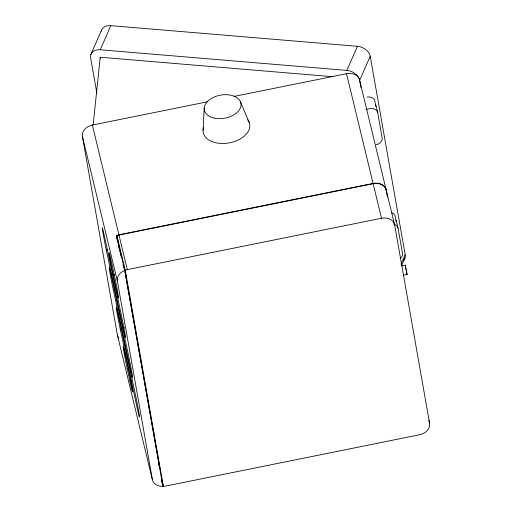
<?xml version="1.0" encoding="UTF-8"?>
<svg xmlns="http://www.w3.org/2000/svg" width="512" height="512" viewBox="0 0 512 512"><rect width="100%" height="100%" fill="white"/><g stroke="black" fill="none" stroke-linecap="round" stroke-linejoin="round"><path stroke-width="0.77" d="M401.408 265.958L405.254 265.184L405.587 267.456M403.277 275.206L407.13 274.426L405.28 265.21M203.078 130.253L204.205 108.192M93.133 125.037L100.243 57.235L332.499 76.685M407.13 274.426L406.778 273.197M90.835 54.598L101.389 30.477M96.877 93.286L90.63 57.85A11.795 8.448 23.6 0 1 100.256 49.773L110.803 25.645L357.421 46.298A11.795 8.448 23.6 0 1 370.221 56.256L405.184 254.688A11.795 8.448 23.6 0 1 403.68 260.16M100.256 49.773L346.867 70.419L357.421 46.298M360.915 87.462L359.667 80.378L370.221 56.256M401.03 264.192L405.184 254.688M401.786 265.254L404.986 257.939M119.622 246.534A9.434 7.322 -13.6 0 0 119.155 248.333L116.915 235.654A11.795 9.152 -13.6 0 1 118.97 235.085L373.139 183.712A11.795 9.152 -13.6 0 1 386.285 190.4L394.643 224.947L429.606 423.379A11.795 9.152 -13.6 0 1 419.642 434.739L165.478 486.106A11.795 9.152 -13.6 0 1 152.333 479.424L117.357 334.848L82.394 136.422A11.795 9.152 -13.6 0 1 92.358 125.062L207.296 101.83M233.933 96.448L346.522 73.696A11.795 9.152 -13.6 0 1 359.667 80.378L386.214 190.106L387.462 197.197M365.965 109.459L369.818 108.678A7.078 5.491 -13.6 0 1 377.702 112.691L382.157 137.946A7.078 5.491 -13.6 0 1 376.179 144.755M117.216 240.154L116.397 235.533A11.795 9.152 -13.6 0 1 118.899 234.797L373.069 183.424A11.795 9.152 -13.6 0 1 386.214 190.106M106.278 249.907A16.512 0.506 78.6 0 1 102.342 228.954A16.512 0.506 78.6 0 1 104.87 238.157L121.498 315.699A16.512 0.506 78.6 0 1 125.434 336.653A16.512 0.506 78.6 0 1 122.906 327.45L106.278 249.907L107.814 249.594M152.333 479.424L117.37 280.992A11.795 9.152 -13.6 0 1 127.328 269.638L381.498 218.266A11.795 9.152 -13.6 0 1 394.643 224.947M113.158 274.95A16.512 0.506 78.6 0 1 109.222 253.997A16.512 0.506 78.6 0 1 111.75 263.2L114.522 276.122A16.512 0.506 78.6 0 1 118.458 297.075A16.512 0.506 78.6 0 1 115.93 287.872L113.158 274.95L114.701 274.637M113.248 289.485A16.512 0.506 78.6 0 1 109.312 268.531A16.512 0.506 78.6 0 1 111.846 277.728L128.474 355.277A16.512 0.506 78.6 0 1 132.41 376.23A16.512 0.506 78.6 0 1 129.875 367.027L113.248 289.485L114.79 289.171M122.906 327.45L124.442 327.136M120.224 329.056A16.512 0.506 78.6 0 1 116.288 308.102A16.512 0.506 78.6 0 1 118.816 317.306L135.443 394.854A16.512 0.506 78.6 0 1 139.379 415.808A16.512 0.506 78.6 0 1 136.851 406.605L120.224 329.056L121.766 328.749M127.2 368.634A16.512 0.506 78.6 0 1 123.264 347.68A16.512 0.506 78.6 0 1 125.792 356.883L128.563 369.811A16.512 0.506 78.6 0 1 132.499 390.765A16.512 0.506 78.6 0 1 129.971 381.562L127.2 368.634L128.736 368.326M129.971 381.562L131.507 381.248M240.518 101.958L249.133 122.342M375.802 104.826L377.702 112.691M396.147 220.275L398.048 228.141L402.496 253.395A7.078 5.491 -13.6 0 1 400.262 258.477M346.522 73.696L373.069 183.424M373.139 183.712L381.498 218.266M428.864 420.307L429.606 423.379M92.358 125.062L118.899 234.797M118.97 235.085L127.328 269.638M116.915 235.654L125.28 270.202L163.373 486.381L161.28 477.741M116.397 235.533L124.826 270.374L162.899 486.4L162.016 482.771M119.59 250.131L119.878 251.328M120.026 251.93L120.314 253.126M120.602 254.323L120.896 255.526M121.037 256.122L121.325 257.325M123.066 264.518L123.36 265.715M123.648 266.912L123.936 268.109M124.806 271.706L125.101 272.909M125.242 273.504L159.738 467.917A9.434 7.322 -13.6 0 0 160.403 468.96M82.394 136.422L117.37 280.992M152.742 428.019L153.12 429.574M153.491 431.123L153.869 432.678M158.432 462.522L159.738 467.917M161.491 480.595L161.843 482.042M406.541 272.173L406.278 270.963M406.01 269.651L405.76 268.358M375.853 106.483L374.906 101.126A7.078 5.491 -13.6 0 0 367.021 97.114M396.192 221.933L395.251 216.576A7.078 5.491 -13.6 0 0 391.437 212.717M100.243 57.235L100.518 58.81M346.867 70.419A11.795 8.448 23.6 0 1 359.667 80.378M101.178 31.283A11.795 8.448 23.6 0 1 110.803 25.645M247.622 119.738A23.584 14.854 -10 0 1 229.107 142.906A23.584 14.854 -10 0 1 203.565 127.616M118.752 338.01A11.795 9.152 -13.6 0 1 117.357 334.848M119.059 248.352A9.434 7.322 -13.6 0 1 119.584 246.17M126.112 277.101A9.434 7.322 -13.6 0 1 126.605 275.245M393.754 224.154A7.078 5.491 -13.6 0 1 398.048 228.141M214.387 118.086A18.592 11.712 -10 0 0 241.011 104.006A18.592 11.712 -10 0 0 212.461 97.85A18.592 11.712 -10 0 0 214.387 118.086"/></g></svg>
